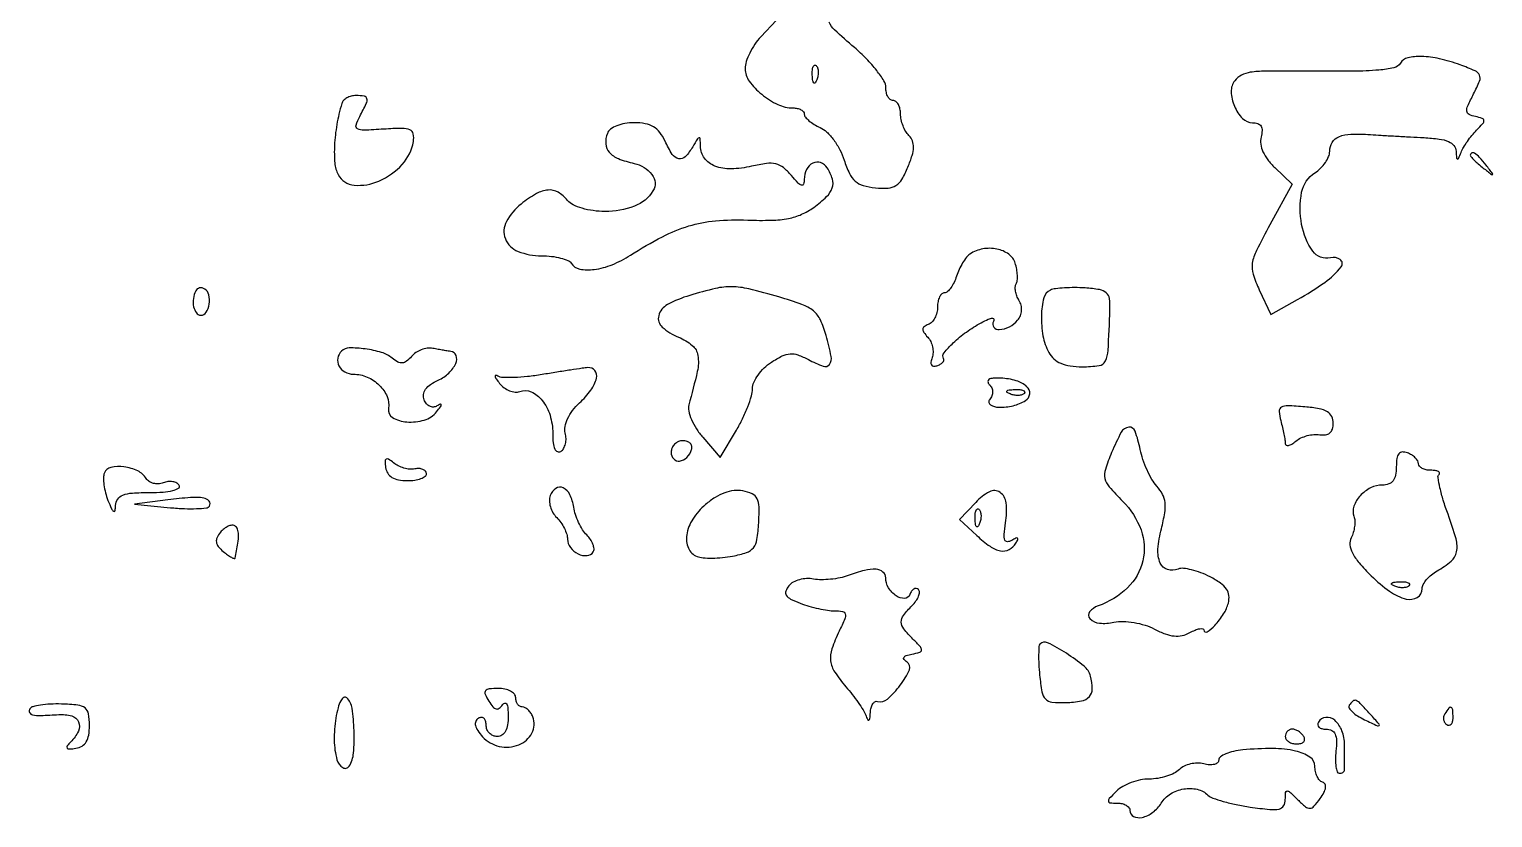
# Model space of a CAD drawing. Extents: x 0 to 5034, y 0 to 2560.
# Drawn here: x 2262.3 to 2460, y 2339 to 2445.6 of the extents above; entities that cross this region are included whole.
import ezdxf

# ---------------------------------------------------------------- set-up
doc = ezdxf.new("R2010")
doc.units = 0

msp = doc.modelspace()

# ---------------------------------------------------------------- linework, layer by layer
msp.add_lwpolyline([(2363.224009, 2446.867349), (2361.112005, 2444.619224, 0.040377), (2360.303726, 2443.606254, 0.034495), (2359.620401, 2442.423264, 0.035954), (2359.149605, 2441.254612, 0.077929), (2359, 2440.300559, 0.159692), (2359.549343, 2438.624418, 0.062735), (2361.242395, 2436.838559, 0.061178), (2363.419149, 2435.45998, 0.111042), (2365.464817, 2435, -0.053222), (2366.052152, 2434.937304, -0.073022), (2366.54904, 2434.751139, -0.092841), (2366.882679, 2434.476106, -0.175838), (2367, 2434.152814, 0.175612), (2367.141278, 2433.762974, 0.043776), (2367.62711, 2433.274665, 0.039378), (2368.317597, 2432.779914, 0.030839), (2369.134844, 2432.353035, -0.088763), (2370.033358, 2431.74259, -0.040294), (2370.970154, 2430.666763, -0.03823), (2371.800482, 2429.340783, -0.042632), (2372.384844, 2427.95022, 0.032577), (2373.100144, 2426.14755, 0.100657), (2373.882488, 2425.104455, 0.112088), (2374.958144, 2424.512066, 0.045791), (2376.606858, 2424.197317, 0.038425), (2378.32464, 2424.162434, 0.128631), (2379.387758, 2424.505754, 0.120939), (2380.183698, 2425.340064, 0.032126), (2381.001223, 2427.002952, 0.02245), (2381.567766, 2428.565639, 0.067419), (2381.757459, 2429.682221, 0.101128), (2381.612551, 2430.537035, 0.104352), (2381.144365, 2431.255635, -0.064662), (2380.705948, 2431.824918, -0.039124), (2380.336157, 2432.592593, -0.038599), (2380.083966, 2433.426925, -0.054147), (2380, 2434.2, 0.053595), (2379.925973, 2434.888633, 0.073362), (2379.70625, 2435.47125, 0.093122), (2379.381591, 2435.862375, 0.17482), (2379, 2436, -0.171318), (2378.619699, 2436.134245, -0.095202), (2378.298298, 2436.514062, -0.075288), (2378.083672, 2437.080555, -0.055234), (2378.015483, 2437.75, 0.142166), (2377.762476, 2438.651569, 0.027163), (2376.776974, 2440.060574, 0.026994), (2375.404811, 2441.629386, 0.02197), (2373.777541, 2443.158336, -0.00754), (2371.08527, 2445.5455, -0.105679), (2370.338012, 2446.592796, -0.236093)], format="xyb")
for points in [[(2368.683114, 2438.8125, -0.054073), (2368.461564, 2438.395823, -0.470617), (2368.279315, 2438.37858, -0.168741), (2368.137993, 2438.670344, -0.018894), (2368.078947, 2439.416667, -0.028489), (2368.089945, 2440.112848, -0.077125), (2368.200665, 2440.592839, -0.208169), (2368.385309, 2440.77538, -0.296942), (2368.604167, 2440.729167, -0.126455), (2368.797407, 2440.402231, -0.060344), (2368.876576, 2439.916927, -0.05415), (2368.839148, 2439.359369, -0.051402)], [(2447.541641, 2441.067377, -0.199107), (2446.658359, 2440.431245, -0.037619), (2444.653928, 2440.116254, -0.019003), (2441.150674, 2439.966682, -0.002748), (2434, 2439.972598, 0.00367), (2429.289435, 2439.967807, 0.034233), (2427.264981, 2439.812033, 0.085372), (2426.083307, 2439.426247, 0.102216), (2425.181861, 2438.682827, 0.180821), (2424.687592, 2437.189695, 0.090718), (2425.125535, 2435.222419, 0.093074), (2426.215947, 2433.578242, 0.202602), (2427.584407, 2433, -0.084086), (2428.289376, 2432.8806, -0.176895), (2428.713223, 2432.533822, -0.146386), (2428.861063, 2431.940492, -0.052365), (2428.728381, 2431.06933, 0.100724), (2428.675676, 2430.112131, 0.068798), (2428.980926, 2429.063021, 0.058457), (2429.626514, 2427.979407, 0.040652), (2430.583099, 2426.921933), (2432.942698, 2424.705204), (2429.925918, 2419.208227, 0.009252), (2428.092577, 2415.715952, 0.075889), (2427.53962, 2414.009912, 0.117315), (2427.645967, 2412.52751, 0.034485), (2428.485212, 2410.38992), (2430.061286, 2407.06859), (2433.654623, 2409.086847, 0.026029), (2437.336562, 2411.414784, 0.072078), (2439.553262, 2413.520616, 0.424894), (2439.420425, 2414.488256, 0.225349), (2438.105311, 2414.73779, -0.314782), (2435.711172, 2415.62299, -0.106796), (2434.207538, 2419.2404, -0.0907), (2434.206457, 2423.591254, -0.211024), (2436, 2426.232073, 0.053594), (2436.765044, 2426.832391, 0.048756), (2437.4125, 2427.599605, 0.051935), (2437.854796, 2428.409734, 0.099314), (2438, 2429.133558, -0.135592), (2438.334026, 2430.342642, -0.161493), (2439.226172, 2431.111785, -0.091015), (2440.854578, 2431.458427, -0.024673), (2443.5, 2431.402534, 0.002068), (2444.948423, 2431.306326, 0.000908), (2446.867188, 2431.190345, 0.000899), (2448.903404, 2431.074648, 0.001205), (2450.75, 2430.977516, -0.019583), (2452.796082, 2430.794305, -0.068733), (2454.069552, 2430.447729, -0.123681), (2454.786875, 2429.90346, -0.158116), (2455.078947, 2429.132116, 0.00745), (2455.136233, 2428.227386, 0.328467), (2455.253446, 2428.091804, 0.361532), (2455.40524, 2428.169029, 0.008079), (2455.739662, 2428.982143, -0.040195), (2456.069879, 2429.658158, -0.01898), (2456.596411, 2430.474777, -0.018671), (2457.215508, 2431.292576, -0.025026), (2457.839307, 2431.982143, 0.014593), (2458.693649, 2432.887852, 0.204845), (2458.832547, 2433.302903, 0.30485), (2458.604113, 2433.58949, 0.028945), (2457.689721, 2433.821181, -0.064745), (2456.828805, 2434.106093, -0.266691), (2456.530251, 2434.541888, -0.127234), (2456.658819, 2435.274523, -0.012607), (2457.445245, 2436.894116, 0.021661), (2458.25274, 2438.636688, 0.20974), (2458.234539, 2439.432564, 0.182946), (2457.632858, 2440.018986, 0.015924), (2455.613118, 2440.822935, 0.030265), (2452.840917, 2441.63953, 0.048958), (2450.40451, 2441.953386, 0.062633), (2448.536882, 2441.775751, 0.202005)], [(2304.491193, 2435.583333, 0.027781), (2303.82535, 2432.740582, 0.031079), (2303.509949, 2429.946155, 0.033308), (2303.549282, 2427.538907, 0.102473), (2304.008394, 2425.984316, 0.253041), (2306.173551, 2424.554228, 0.126336), (2309.50995, 2425.103941, 0.103773), (2312.664332, 2427.362747, 0.145432), (2314.174089, 2430.458778, 0.090218), (2314.158508, 2431.492322, 0.250296), (2313.712906, 2432.037163, 0.104434), (2312.655979, 2432.236743, 0.011408), (2310.170832, 2432.126593, -0.007348), (2307.47672, 2431.985258, -0.13221), (2306.641052, 2432.17668, -0.36103), (2306.431696, 2432.686303, -0.047097), (2306.920832, 2433.852074, 0.009928), (2307.811201, 2435.598215, 0.1596), (2307.899234, 2436.245595, 0.320759), (2307.55165, 2436.581718, 0.03698), (2306.404659, 2436.666667, 0.063565), (2305.770981, 2436.58578, 0.065405), (2305.184501, 2436.348437, 0.072266), (2304.731852, 2435.997534, 0.120945)], [(2340.380002, 2431.547887, 0.106158), (2340.158238, 2430.127545, 0.170184), (2340.624078, 2429.006331, 0.117755), (2341.86741, 2428.145737, 0.038723), (2344.011468, 2427.497481, -0.172923), (2346.415365, 2425.994834, -0.31402), (2346.550723, 2423.783557, -0.168315), (2344.050241, 2421.720277, -0.089333), (2340.051016, 2421, -0.034172), (2338.472123, 2421.108033, -0.038029), (2336.979613, 2421.430294, -0.0417), (2335.74927, 2421.91037, -0.106068), (2335, 2422.5, 0.086734), (2333.715944, 2423.592649, 0.154185), (2332.375204, 2423.900981, 0.112362), (2330.796289, 2423.406146, 0.03477), (2328.723734, 2421.99733, 0.103063), (2326.73467, 2419.630449, 0.221308), (2326.599846, 2417.303835, 0.208185), (2328.313601, 2415.599718, 0.093287), (2331.5, 2415, -0.02738), (2332.840047, 2414.926564, -0.033884), (2334.070061, 2414.70625, -0.036095), (2335.044084, 2414.38656, -0.158284), (2335.5, 2414, 0.21031), (2336.645122, 2413.212128, 0.080589), (2338.620111, 2413.158328, 0.062925), (2341.040443, 2413.800322, 0.046653), (2343.5, 2415.075175, -0.022345), (2347.81489, 2417.584572, -0.047608), (2351.385509, 2419.039492, -0.051497), (2354.98372, 2419.727335, -0.030731), (2359.345029, 2419.834375, 0.015136), (2362.583989, 2419.812883, 0.041653), (2364.853355, 2420.056388, 0.056032), (2366.633227, 2420.611057, 0.054156), (2368.267642, 2421.551751, 0.031266), (2370.015112, 2423.002748, 0.121738), (2370.771438, 2424.174891, 0.159383), (2370.78908, 2425.379989, 0.06588), (2370.096491, 2426.878115, 0.164607), (2369.205078, 2427.598818, 0.207184), (2368.155384, 2427.541052, 0.166098), (2367.308488, 2426.681606, 0.112687), (2367, 2425.330199, -0.073726), (2366.905378, 2424.691975, -0.415547), (2366.631183, 2424.546163, -0.131429), (2366.152931, 2424.84619, -0.013079), (2365.25, 2425.869471, 0.048648), (2364.171183, 2426.929755, 0.113313), (2363.158713, 2427.423652, 0.090679), (2361.889105, 2427.48378, 0.023993), (2359.88365, 2427.115709, -0.050816), (2357.101536, 2426.757792, -0.099498), (2354.909377, 2427.138475, -0.141247), (2353.514691, 2428.200756, -0.156599), (2352.969591, 2429.79969, 0.009104), (2352.932099, 2430.838099, 0.412167), (2352.787033, 2430.969129, 0.248632), (2352.57121, 2430.841313, 0.00533), (2351.919901, 2429.75, -0.056205), (2350.920167, 2428.406421, -0.259825), (2350.030823, 2428.121155, -0.202958), (2349.154199, 2428.718947, -0.036091), (2348.181954, 2430.5, 0.054909), (2347.47269, 2431.69069, 0.096825), (2346.623377, 2432.451991, 0.090876), (2345.510575, 2432.86642, 0.043841), (2343.990054, 2433, 0.041892), (2342.750342, 2432.89595, 0.053794), (2341.649671, 2432.585452, 0.0635), (2340.814912, 2432.119326, 0.143037)], [(2457, 2428.622445, 0.184603), (2457.08115, 2428.410139, 0.013803), (2457.514062, 2427.952641, 0.017649), (2458.079598, 2427.425681, 0.012436), (2458.75, 2426.872445, 0.001576), (2459.879507, 2425.99236, 0.377591), (2460, 2426, 0.377591), (2460.00764, 2426.120493, 0.001576), (2459.127555, 2427.25, 0.017685), (2458.23668, 2428.306759, 0.065617), (2457.573889, 2428.869516, 0.241985), (2457.193395, 2428.90695, 0.307699)], [(2389.384781, 2415.234687, 0.079947), (2388.907427, 2414.796996, 0.030565), (2388.390896, 2414.054877, 0.029316), (2387.918286, 2413.165241, 0.031814), (2387.567394, 2412.25, -0.035417), (2387.230063, 2411.388732, -0.04609), (2386.797532, 2410.660937, -0.053676), (2386.339728, 2410.155092, -0.184026), (2385.932612, 2410, 0.195359), (2385.576375, 2409.855289, 0.086773), (2385.273955, 2409.436979, 0.066655), (2385.068653, 2408.816921, 0.04669), (2385, 2408.083333, -0.060503), (2384.906843, 2407.316295, -0.060765), (2384.632812, 2406.595052, -0.066702), (2384.228224, 2406.025544, -0.117654), (2383.75, 2405.708333, 0.065477), (2383.201094, 2405.421022, 0.23204), (2383.015226, 2405.08225, 0.168341), (2383.144767, 2404.644574, 0.033284), (2383.671855, 2404.003145, -0.076462), (2384.076722, 2403.413598, -0.059678), (2384.328749, 2402.677641, -0.060428), (2384.397702, 2401.913625, -0.084124), (2384.262506, 2401.241695, 0.050185), (2384.09744, 2400.636145, 0.176914), (2384.170235, 2400.24579, 0.250062), (2384.449211, 2400.076223, 0.094739), (2384.91565, 2400.13855, 0.046353), (2385.364629, 2400.336038, 0.076235), (2385.691941, 2400.58965, 0.110589), (2385.851278, 2400.855988, 0.217175), (2385.825, 2401.096429, -0.311563), (2385.876746, 2401.86192, -0.034044), (2387.13136, 2403.237001, -0.035343), (2388.89394, 2404.699021, -0.032613), (2390.891313, 2405.941832, -0.016089), (2391.863669, 2406.422642, -0.083386), (2392.440726, 2406.576558, -0.395543), (2392.628057, 2406.431457, -0.179907), (2392.56166, 2406.099768, 0.313517), (2392.601385, 2405.365471, 0.246164), (2393.34691, 2405.026804, 0.104162), (2394.709886, 2405.395097, 0.101998), (2395.820353, 2406.283538, 0.077142), (2396.191607, 2406.90465, 0.078951), (2396.353314, 2407.604126, 0.078954), (2396.290246, 2408.319248, 0.07716), (2396.008781, 2408.985793, -0.046844), (2395.710307, 2409.588292, -0.049535), (2395.535984, 2410.224727, -0.054956), (2395.502256, 2410.800036, -0.126247), (2395.630531, 2411.211203, 0.115085), (2395.780109, 2411.655988, 0.035736), (2395.797011, 2412.365802, 0.033604), (2395.702248, 2413.187507, 0.031343), (2395.49716, 2414.008949, 0.161648), (2394.616802, 2415.221837, 0.106527), (2393.022382, 2415.91513, 0.095106), (2391.117998, 2415.930876, 0.100626)], [(2351.507955, 2409.643341, 0.049916), (2348.507431, 2408.401417, 0.207372), (2347.3184, 2406.899564, 0.286424), (2347.7868, 2405.370169, 0.080924), (2350.002136, 2403.999115, -0.074526), (2351.852962, 2402.885959, -0.184588), (2352.620489, 2401.531275, -0.094136), (2352.540178, 2399.379655, -0.011865), (2351.389047, 2394.847961, 0.127471), (2351.373465, 2394.024094, 0.04316), (2351.754792, 2392.876967, 0.039602), (2352.41531, 2391.627687, 0.036227), (2353.282398, 2390.458082), (2355.637388, 2387.720243), (2357.818694, 2391.417282, 0.020324), (2358.653618, 2392.97359, 0.020336), (2359.359241, 2394.592253, 0.020662), (2359.857632, 2396.051552, 0.072072), (2360, 2397.034107, -0.105486), (2360.182598, 2397.889987, -0.049209), (2360.747693, 2398.879864, -0.04572), (2361.571601, 2399.841448, -0.047771), (2362.545337, 2400.621663, -0.029473), (2364.009344, 2401.462056, -0.098139), (2365.074077, 2401.752755, -0.104753), (2366.129951, 2401.606255, -0.036212), (2367.54383, 2400.976543, 0.033965), (2369.559353, 2400.06801, 0.335001), (2370.396622, 2400.318695, 0.211833), (2370.629822, 2401.382063, 0.016949), (2369.943092, 2404.243934, 0.040827), (2369.181732, 2406.323168, 0.11416), (2368.235918, 2407.541952, 0.084341), (2366.67835, 2408.423902, 0.016008), (2363.566289, 2409.437706, 0.010712), (2359.504998, 2410.524567, 0.055811), (2357.20975, 2410.821277, 0.062252), (2355.018026, 2410.585217, 0.015263)], [(2284.754232, 2410.266312, 0.084697), (2284.436116, 2409.221291, 0.082939), (2284.479003, 2408.121909, 0.104464), (2284.84371, 2407.288862, 0.234312), (2285.437328, 2406.972506, 0.26629), (2286.162879, 2407.360605, 0.1021), (2286.575922, 2408.472687, 0.093314), (2286.533019, 2409.735512, 0.201974), (2285.980032, 2410.512341, 0.086456), (2285.629461, 2410.652808, 0.102024), (2285.272696, 2410.654687, 0.11056), (2284.965717, 2410.518222, 0.11748)], [(2400.25, 2410.359852, 0.237822), (2399.356998, 2409.310694, 0.053227), (2399.038598, 2406.909737, 0.051566), (2399.250662, 2404.180659, 0.077859), (2400.035184, 2401.934259, 0.086353), (2400.712786, 2401.067772, 0.082407), (2401.653523, 2400.464257, 0.066819), (2402.909569, 2400.113227, 0.034784), (2404.535184, 2400, 0.034036), (2406.830599, 2400.156433, 0.250102), (2407.692056, 2400.779586, 0.101014), (2408.055019, 2402.183122, 0.003698), (2408.3, 2407.706867, 0.043187), (2408.225569, 2409.212528, 0.180482), (2407.803439, 2409.99857, 0.140965), (2406.897196, 2410.426053, 0.023075), (2404.95, 2410.650053, 0.015883), (2403.537509, 2410.701812, 0.016634), (2402.14625, 2410.662287, 0.016521), (2400.95106, 2410.548756, 0.067832)], [(2304.451798, 2402.118465, 0.155234), (2303.953869, 2401.155905, 0.163535), (2304.117845, 2400.105242, 0.148882), (2304.90855, 2399.297297, 0.125805), (2306.071429, 2399, -0.103494), (2307.92257, 2398.612686, -0.090644), (2309.56381, 2397.505917, -0.097767), (2310.615008, 2395.975258, -0.14714), (2310.79899, 2394.378108, 0.312158), (2311.361629, 2393.143658, 0.11694), (2313.272786, 2392.54161, 0.090392), (2315.650414, 2392.799252, 0.151826), (2317.305611, 2393.906502, 0.009416), (2317.83546, 2394.587755, 0.146058), (2317.936539, 2394.862837, 0.562733), (2317.823966, 2394.941137, 0.030618), (2317.354785, 2394.697702, -0.127066), (2316.872843, 2394.555429, -0.121978), (2316.374111, 2394.660936, -0.107398), (2315.934567, 2395.005753, -0.08148), (2315.624496, 2395.536164, -0.12863), (2315.543809, 2396.263042, -0.119232), (2315.824248, 2396.959815, -0.088112), (2316.486247, 2397.608239, -0.042962), (2317.519712, 2398.190935, 0.080437), (2318.96291, 2399.153176, 0.101159), (2319.895243, 2400.457529, 0.188476), (2319.944663, 2401.522623, 0.293768), (2319.25, 2402.076511, -0.012191), (2318.851167, 2402.12705, -0.003256), (2318.219083, 2402.227072, -0.003299), (2317.501964, 2402.350207, -0.0034), (2316.793688, 2402.481615, 0.081299), (2316.053796, 2402.502341, 0.05679), (2315.243048, 2402.297312, 0.056086), (2314.487629, 2401.910533, 0.073334), (2313.911009, 2401.392773, -0.049534), (2313.256762, 2400.746734, -0.14926), (2312.681679, 2400.514523, -0.147851), (2312.071461, 2400.642127, -0.04829), (2311.302273, 2401.164099, 0.10083), (2309.880374, 2401.925708, 0.038103), (2307.666724, 2402.408169, 0.035336), (2305.501765, 2402.555136, 0.198169)], [(2331.563534, 2398.938606, -0.014785), (2329.595447, 2398.668778, -0.018742), (2327.764742, 2398.54188, -0.01701), (2326.249405, 2398.54535, -0.12628), (2325.563534, 2398.748184, 0.123576), (2325.292228, 2398.829991, 0.505612), (2325.201078, 2398.717618, 0.089846), (2325.372541, 2398.347633, 0.01698), (2325.823113, 2397.751399, 0.063289), (2326.433552, 2397.167369, 0.063777), (2327.169161, 2396.756379, 0.069979), (2327.913115, 2396.572433, 0.117808), (2328.547414, 2396.656568, -0.20054), (2330.097281, 2396.610954, -0.119975), (2331.571186, 2395.457427, -0.092267), (2332.633916, 2393.435468, -0.075116), (2333, 2391.012412, 0.024444), (2333.063878, 2389.706586, 0.079811), (2333.283162, 2388.872356, 0.188949), (2333.637688, 2388.520953, 0.244996), (2334.087118, 2388.553842, 0.124106), (2334.467538, 2388.945948, 0.070713), (2334.715256, 2389.562336, 0.063535), (2334.799561, 2390.298378, 0.060805), (2334.698868, 2391.043529, -0.112976), (2334.671443, 2391.934277, -0.061565), (2335.014384, 2392.978947, -0.053064), (2335.67835, 2394.071207, -0.041119), (2336.61175, 2395.104984, 0.045964), (2338.158634, 2396.851897, 0.100078), (2338.907189, 2398.469596, 0.231367), (2338.678305, 2399.48913, 0.252427), (2337.75, 2399.882381, 0.012697), (2336.997605, 2399.79226, 0.001696), (2335.417101, 2399.55663, 0.001961), (2333.545209, 2399.263547, 0.001647)], [(2391.993962, 2397.606038, -0.088486), (2392.321271, 2397.136617, -0.103363), (2392.443027, 2396.607989, -0.100212), (2392.34403, 2396.062021, -0.078559), (2392.03601, 2395.54339, 0.453843), (2392.144667, 2394.867363, 0.13483), (2393.287436, 2394.524731, 0.06525), (2395.213745, 2394.731755, 0.079215), (2396.88763, 2395.430552, 0.230212), (2397.457778, 2396.33056, 0.241401), (2397.088072, 2397.308032, 0.115053), (2395.628845, 2398.117308, 0.058445), (2393.545382, 2398.454618, 0.024542), (2392.513527, 2398.449121, 0.111993), (2391.94018, 2398.28583, 0.317283), (2391.796518, 2397.992787, 0.157979)], [(2396.729167, 2396.395833, -0.126455), (2396.402231, 2396.202593, -0.060344), (2395.916927, 2396.123424, -0.05415), (2395.359369, 2396.160852, -0.051402), (2394.8125, 2396.316886, -0.054073), (2394.395823, 2396.538436, -0.470617), (2394.37858, 2396.720685, -0.168741), (2394.670344, 2396.862007, -0.018894), (2395.416667, 2396.921053, -0.028489), (2396.112848, 2396.910055, -0.077125), (2396.592839, 2396.799335, -0.208169), (2396.77538, 2396.614691, -0.296942)], [(2431.379714, 2392.71176, -0.008322), (2431.607712, 2391.801001, -0.008611), (2431.802515, 2390.893424, -0.00838), (2431.944362, 2390.102474, -0.036277), (2431.986345, 2389.627555, 0.265484), (2432.118458, 2389.404457, 0.184515), (2432.414821, 2389.358991, 0.084965), (2432.877025, 2389.544792, 0.03526), (2433.425811, 2389.938429, -0.063776), (2434.103896, 2390.36862, -0.043518), (2434.962054, 2390.682828, -0.043604), (2435.859009, 2390.843128, -0.06523), (2436.653369, 2390.810873, 0.074785), (2437.439851, 2390.79391, 0.145546), (2438.0089, 2391.045842, 0.143037), (2438.354029, 2391.5717, 0.071277), (2438.477558, 2392.365696, 0.116617), (2438.272235, 2393.283198, 0.149915), (2437.686018, 2393.912513, 0.086879), (2436.570624, 2394.319539, 0.021775), (2434.643369, 2394.577456, 0.011205), (2432.316618, 2394.733775, 0.14194), (2431.472153, 2394.529514, 0.287251), (2431.171008, 2393.967686, 0.048673)], [(2408.526741, 2388.409756, 0.020582), (2407.677004, 2386.114865, 0.134746), (2407.621567, 2384.899543, 0.124775), (2408.190336, 2383.781399, 0.016644), (2410.01332, 2381.832833, -0.109504), (2412.497287, 2377.934022, -0.145925), (2412.74491, 2373.764286, -0.144584), (2410.665264, 2370.112379, -0.106831), (2406.686618, 2367.656075, 0.139556), (2405.553728, 2366.85146, 0.379291), (2405.59826, 2365.94595, 0.178521), (2406.89278, 2365.331316, 0.075115), (2408.8452, 2365.448574, -0.058945), (2410.083325, 2365.563027, -0.03548), (2411.553257, 2365.420729, -0.03469), (2413.041265, 2365.061649, -0.044598), (2414.339647, 2364.519913, 0.031178), (2415.777029, 2363.874427, 0.065271), (2416.968596, 2363.596199, 0.079056), (2418.037171, 2363.659055, 0.068823), (2419.089647, 2364.047978, -0.025443), (2419.82277, 2364.393586, -0.050287), (2420.438834, 2364.576862, -0.085279), (2420.85247, 2364.584524, -0.370469), (2421, 2364.412739, 0.580116), (2421.429725, 2364.167006, 0.075627), (2422.464825, 2365.008948, 0.04279), (2423.6609, 2366.577593, 0.077691), (2424.303552, 2368.052784, 0.094116), (2424.373201, 2369.07395, 0.123623), (2424.040403, 2369.943364, 0.089192), (2423.229454, 2370.747707, 0.031547), (2421.82136, 2371.592378, 0.027852), (2420.577612, 2372.15013, 0.031019), (2419.322969, 2372.543537, 0.0326), (2418.225595, 2372.73944, 0.120044), (2417.531598, 2372.650499, -0.164931), (2416.061509, 2372.592418, -0.225654), (2415.089856, 2373.464254, -0.120402), (2414.792951, 2375.352448, -0.041246), (2415.254236, 2378.103486, 0.01989), (2415.705442, 2380.232913, 0.068977), (2415.749392, 2381.637052, 0.095363), (2415.41055, 2382.745787, 0.062284), (2414.64082, 2383.844396, -0.052294), (2413.97497, 2384.755574, -0.025231), (2413.311684, 2386.041763, -0.024699), (2412.749151, 2387.465479, -0.032388), (2412.386877, 2388.815617, 0.036078), (2411.703968, 2391.28776, 0.346414), (2410.84011, 2391.832003, 0.248392), (2409.832456, 2391.15486, 0.024105)], [(2349, 2388.416667, 0.190724), (2349.346973, 2387.540134, 0.244413), (2350.153639, 2387.257027, 0.165501), (2351.122932, 2387.749304, 0.113253), (2351.770833, 2388.8125, 0.134046), (2351.795817, 2389.264262, 0.144529), (2351.585286, 2389.651172, 0.119977), (2351.158616, 2389.910766, 0.077096), (2350.583333, 2390, 0.099038), (2349.979073, 2389.879125, 0.097945), (2349.465104, 2389.534896, 0.097945), (2349.120875, 2389.020927, 0.099038)], [(2310.418284, 2386.355807, 0.107357), (2310.704961, 2385.593313, 0.11446), (2311.277258, 2385.039096, 0.090284), (2312.154493, 2384.707557, 0.045347), (2313.337991, 2384.6, 0.033996), (2314.353031, 2384.669095, 0.053758), (2315.198772, 2384.879063, 0.072339), (2315.766945, 2385.185913, 0.25537), (2315.934423, 2385.55, 0.168053), (2315.791041, 2385.88733, 0.113032), (2315.444955, 2386.129618, 0.087339), (2314.942148, 2386.237543, 0.060178), (2314.360234, 2386.189127, -0.074081), (2313.684171, 2386.151682, -0.045684), (2312.899531, 2386.297597, -0.044791), (2312.132265, 2386.590514, -0.059699), (2311.506104, 2386.994934, 0.026247), (2310.821927, 2387.504592, 0.287273), (2310.494208, 2387.513863, 0.278103), (2310.335345, 2387.22105, 0.025087)], [(2447, 2386.468615, -0.046319), (2446.894562, 2385.332878, -0.116799), (2446.559857, 2384.578701, -0.144413), (2445.975783, 2384.149505, -0.086938), (2445.122445, 2384, 0.115694), (2443.524581, 2383.625259, 0.092711), (2442.109206, 2382.559033, 0.101301), (2441.265399, 2381.146131, 0.171697), (2441.270332, 2379.783622, -0.077445), (2441.386815, 2379.175049, -0.040381), (2441.351071, 2378.401625, -0.038931), (2441.183698, 2377.595524, -0.047824), (2440.900056, 2376.881483, 0.147491), (2440.724898, 2375.923404, 0.093071), (2441.060832, 2374.82832, 0.056972), (2441.973165, 2373.486373, 0.018627), (2443.60336, 2371.729973, 0.042477), (2446.088456, 2369.634701, 0.09225), (2448.347414, 2368.594281, 0.199739), (2449.836801, 2368.814288, 0.263306), (2450.5, 2369.986343, -0.122027), (2450.642759, 2370.562584, -0.052066), (2451.0875, 2371.227185, -0.047302), (2451.73488, 2371.870799, -0.045447), (2452.5, 2372.391014, 0.049036), (2454.399336, 2373.702386, 0.17095), (2455.141358, 2374.969113, 0.117884), (2455.065468, 2376.716059, 0.018084), (2453.982601, 2380.047603, -0.013017), (2453.346016, 2381.940656, -0.019501), (2452.89877, 2383.626198, -0.014977), (2452.633204, 2385.003954, -0.240974), (2452.774419, 2385.441086, 0.268555), (2452.830356, 2385.650792, 0.213001), (2452.679569, 2385.835819, 0.085158), (2452.269339, 2385.961538, 0.031877), (2451.666667, 2386, -0.051611), (2451.028963, 2386.066001, -0.071527), (2450.489583, 2386.262322, -0.091551), (2450.127076, 2386.552169, -0.180351), (2450, 2386.893011, 0.13875), (2449.891374, 2387.276919, 0.061199), (2449.559375, 2387.692784, 0.053891), (2449.073796, 2388.075237, 0.048303), (2448.5, 2388.361626, 0.100949), (2447.811241, 2388.47645, 0.219604), (2447.343615, 2388.239871, 0.135263), (2447.075458, 2387.607715, 0.033085)], [(2272.414151, 2385.636878, 0.092128), (2272.293334, 2384.982855, 0.0324), (2272.356393, 2384.026546, 0.030863), (2272.564104, 2382.959914, 0.031525), (2272.900507, 2381.934716, 0.010167), (2273.37952, 2380.803087, 0.14247), (2273.662518, 2380.469676, 0.535016), (2273.857408, 2380.551744, 0.038392), (2273.936614, 2381.25, -0.139802), (2274.215864, 2382.109885, -0.155503), (2274.897686, 2382.65056, -0.07548), (2276.193013, 2382.928329, -0.015142), (2278.559017, 2383, 0.017983), (2280.338585, 2383.064024, 0.041168), (2281.663849, 2383.270031, 0.072266), (2282.431834, 2383.57747, 0.42259), (2282.526992, 2383.956326, 0.134611), (2282.18312, 2384.276425, 0.080025), (2281.648704, 2384.454881, 0.070031), (2281.010997, 2384.469387, 0.06241), (2280.36705, 2384.310609, -0.076295), (2279.713239, 2384.16844, -0.076254), (2279.04676, 2384.228851, -0.081905), (2278.470224, 2384.476731, -0.112401), (2278.07558, 2384.877709, 0.145634), (2276.922535, 2385.905417, 0.076512), (2275.064077, 2386.451971, 0.08455), (2273.300043, 2386.389502, 0.25542)], [(2332.665697, 2382.571203, 0.101126), (2332.551437, 2381.884342, 0.062647), (2332.683709, 2381.074273, 0.059155), (2333.028454, 2380.270459, 0.065611), (2333.54249, 2379.600367, -0.044029), (2334.10028, 2378.934627, -0.036691), (2334.571856, 2378.140822, -0.038169), (2334.89592, 2377.344304, -0.07768), (2335, 2376.678417, 0.166665), (2335.384226, 2375.557749, 0.113462), (2336.437654, 2374.698453, 0.132071), (2337.641612, 2374.459823, 0.242139), (2338.477166, 2374.963054, 0.162278), (2338.580799, 2375.40205, 0.068929), (2338.442751, 2375.998171, 0.058032), (2338.102617, 2376.649691, 0.047115), (2337.600003, 2377.25714, -0.055812), (2337.031646, 2377.968826, -0.031005), (2336.498159, 2378.944458, -0.030533), (2336.075052, 2380.011963, -0.042853), (2335.840811, 2381.009432, 0.074054), (2335.331603, 2382.698304, 0.169853), (2334.412184, 2383.632975, 0.274274), (2333.43297, 2383.556191, 0.148771)], [(2353.654997, 2381.379664, 0.071005), (2351.93091, 2379.408602, 0.104095), (2351.101804, 2377.267454, 0.146385), (2351.334239, 2375.471436, 0.198804), (2352.50753, 2374.358737, 0.071482), (2353.307783, 2374.176684, 0.022333), (2354.540857, 2374.131893, 0.021812), (2355.939488, 2374.20464, 0.022469), (2357.312537, 2374.398854, 0.033288), (2359.196487, 2374.883915, 0.147619), (2360.122627, 2375.533515, 0.129304), (2360.60058, 2376.636734, 0.023181), (2360.838264, 2378.885798, 0.019164), (2360.882998, 2381.055823, 0.11141), (2360.613146, 2382.160365, 0.170558), (2359.953554, 2382.801758, 0.061242), (2358.688253, 2383.208764, 0.075918), (2357.500824, 2383.253121, 0.058657), (2356.238476, 2382.955705, 0.052102), (2354.942222, 2382.325263, 0.038414)], [(2390.156977, 2381.667094), (2387.988787, 2379.359162), (2390.308845, 2377.179581, 0.034523), (2392.096461, 2375.718657, 0.106558), (2393.52345, 2375.108873, 0.172515), (2394.667265, 2375.281913, 0.132114), (2395.595492, 2376.154508, 0.029353), (2395.854427, 2376.634302, 0.379384), (2395.800991, 2376.81401, 0.262959), (2395.572898, 2376.823661, 0.020399), (2395.020161, 2376.51246, -0.12915), (2394.447108, 2376.337267, -0.329985), (2394.108566, 2376.567711, -0.105765), (2394.01414, 2377.31961, -0.014979), (2394.195245, 2378.876932, 0.058156), (2394.275479, 2381.591563, 0.223501), (2393.448906, 2383.013986, 0.282163), (2392.008964, 2383.092666, 0.080465)], [(2281, 2381.996345), (2276.5, 2381.422002), (2281.336773, 2380.946894, 0.014103), (2283.22116, 2380.81532, 0.020812), (2284.878921, 2380.815508, 0.016869), (2286.205616, 2380.91582, 0.230986), (2286.603085, 2381.166795, 0.319409), (2286.559766, 2381.834777, 0.187326), (2285.831534, 2382.249171, 0.056301), (2284.055144, 2382.310484, 0.012242)], [(2390.683114, 2378.8125, -0.054073), (2390.461564, 2378.395823, -0.470617), (2390.279315, 2378.37858, -0.168741), (2390.137993, 2378.670344, -0.018894), (2390.078947, 2379.416667, -0.028489), (2390.089945, 2380.112848, -0.077125), (2390.200665, 2380.592839, -0.208169), (2390.385309, 2380.77538, -0.296942), (2390.604167, 2380.729167, -0.126455), (2390.797407, 2380.402231, -0.060344), (2390.876576, 2379.916927, -0.05415), (2390.839148, 2379.359369, -0.051402)], [(2288.100976, 2377.621668, 0.06121), (2287.639473, 2376.902383, 0.149907), (2287.546134, 2376.287252, 0.136429), (2287.812669, 2375.687498, 0.047209), (2288.487669, 2375.010234, 0.016104), (2289.073424, 2374.555139, 0.030315), (2289.578228, 2374.233209, 0.037664), (2289.954352, 2374.05989, 0.460042), (2290.076511, 2374.127555, 0.009389), (2290.449755, 2376.134974, 0.044292), (2290.539248, 2377.302068, 0.088127), (2290.401161, 2378.028711, 0.164877), (2290.02424, 2378.485019, 0.167606), (2289.635425, 2378.572557, 0.077973), (2289.13026, 2378.434756, 0.06403), (2288.590664, 2378.104058, 0.050133)], [(2372.915604, 2371.768615, -0.037979), (2371.826903, 2371.455536, -0.025724), (2370.550512, 2371.25916, -0.025972), (2369.290219, 2371.196996, -0.046154), (2368.25635, 2371.295396, 0.060391), (2367.315388, 2371.358061, 0.053266), (2366.344229, 2371.200769, 0.056251), (2365.489185, 2370.859864, 0.096878), (2364.89766, 2370.376687, 0.089741), (2364.49724, 2369.667045, 0.233724), (2364.568079, 2369.10093, 0.132179), (2365.145648, 2368.589982, 0.024534), (2366.456409, 2368.016573, 0.02072), (2367.623701, 2367.6273, 0.01613), (2368.920694, 2367.298618, 0.016409), (2370.151111, 2367.070752, 0.037594), (2371.09078, 2367, -0.041445), (2372.176247, 2366.909871, -0.304754), (2372.535516, 2366.570238, -0.158487), (2372.474652, 2365.914104, -0.011658), (2371.711113, 2364.25, 0.031228), (2370.72599, 2361.860575, 0.112636), (2370.555617, 2360.232852, 0.115643), (2371.109745, 2358.716221, 0.033797), (2372.618969, 2356.723214, -0.013635), (2373.470668, 2355.687967, -0.01305), (2374.277666, 2354.592841, -0.013101), (2374.938791, 2353.589812, -0.044843), (2375.290022, 2352.893093, 0.019586), (2375.563939, 2352.273873, 0.431628), (2375.733515, 2352.221379, 0.245705), (2375.864167, 2352.423346, 0.011812), (2375.921053, 2353.25, -0.050265), (2376.016572, 2353.901726, -0.08221), (2376.238584, 2354.4125, -0.117809), (2376.545924, 2354.705894, -0.203011), (2376.891149, 2354.75, 0.255474), (2378.233454, 2355.059681, 0.050411), (2379.965186, 2356.944585, 0.054579), (2381.196087, 2359.029664, 0.376819), (2380.876294, 2360.076455, -0.077124), (2380.482645, 2360.413111, -0.325617), (2380.459335, 2360.704764, -0.179025), (2380.776574, 2360.954387, -0.030534), (2381.533445, 2361.148723, 0.022859), (2382.59868, 2361.404885, 0.314193), (2382.835567, 2361.69768, 0.205922), (2382.687236, 2362.124072, 0.011115), (2381.678593, 2363.178571, -0.028236), (2380.439814, 2364.565744, -0.16227), (2380.105936, 2365.478265, -0.172463), (2380.396448, 2366.377304, -0.032834), (2381.547619, 2367.690476, 0.040672), (2382.090148, 2368.329258, 0.061476), (2382.439546, 2368.968824, 0.08244), (2382.556918, 2369.512308, 0.22212), (2382.410714, 2369.869048, 0.161374), (2382.113412, 2370.003497, 0.15835), (2381.792044, 2369.93521, 0.113713), (2381.492456, 2369.65616, 0.063104), (2381.265849, 2369.208262, -0.308903), (2380.544119, 2368.682871, -0.159531), (2379.423538, 2369.012828, -0.105409), (2378.375407, 2370.120028, -0.137852), (2378, 2371.455778, 0.223284), (2377.627769, 2372.247757, 0.158975), (2376.702155, 2372.613989, 0.078536), (2375.131848, 2372.463887, 0.025978)], [(2448.729167, 2370.395833, -0.126455), (2448.402231, 2370.202593, -0.060344), (2447.916927, 2370.123424, -0.05415), (2447.359369, 2370.160852, -0.051402), (2446.8125, 2370.316886, -0.054073), (2446.395823, 2370.538436, -0.470617), (2446.37858, 2370.720685, -0.168741), (2446.670344, 2370.862007, -0.018894), (2447.416667, 2370.921053, -0.028489), (2448.112848, 2370.910055, -0.077125), (2448.592839, 2370.799335, -0.208169), (2448.77538, 2370.614691, -0.296942)], [(2398.845404, 2362.51207, 0.184326), (2398.699781, 2362.186714, 0.011325), (2398.663457, 2361.106981, 0.015621), (2398.690179, 2359.788214, 0.010853), (2398.799177, 2358.301953, 0.019281), (2399.104019, 2356.031529, 0.148362), (2399.581508, 2355.083559, 0.180388), (2400.459098, 2354.656729, 0.031455), (2402.330557, 2354.595221, 0.036369), (2404.4409, 2354.812804, 0.1623), (2405.519865, 2355.398385, 0.19719), (2405.91328, 2356.436095, 0.057255), (2405.66728, 2358.164321, 0.158223), (2404.802855, 2359.514066, 0.029988), (2402.406179, 2361.251886, 0.026345), (2399.879818, 2362.680777, 0.322384)], [(2324.363289, 2354.789889, 0.032961), (2324.914569, 2354.02442, 0.154976), (2325.364292, 2353.734097, 0.239614), (2325.779159, 2353.820192, 0.082609), (2326.200323, 2354.289889, -0.173711), (2326.506418, 2354.527783, -0.369674), (2326.764085, 2354.421416, -0.096163), (2326.934431, 2353.82762, -0.02052), (2326.984687, 2352.75, -0.039127), (2326.898394, 2351.564226, -0.086259), (2326.611098, 2350.705781, -0.124872), (2326.136352, 2350.189491, -0.145727), (2325.5, 2350, -0.103052), (2324.927627, 2350.119235, -0.098802), (2324.440625, 2350.457961, -0.09695), (2324.114295, 2350.963945, -0.095165), (2324, 2351.559017, 0.071438), (2323.921315, 2352.106924, 0.146937), (2323.687114, 2352.466699, 0.189224), (2323.339692, 2352.584896, 0.127555), (2322.934857, 2352.45974, 0.163499), (2322.595269, 2352.050867, 0.151451), (2322.557949, 2351.505665, 0.091689), (2322.863446, 2350.812543, 0.034403), (2323.522592, 2349.975036, 0.156716), (2325.778313, 2348.670499, 0.148709), (2328.425021, 2348.887562, 0.180026), (2330.174276, 2350.463489, 0.215142), (2330.300491, 2352.659316, 0.053919), (2330.037356, 2353.172064, 0.057018), (2329.674826, 2353.606174, 0.063744), (2329.272623, 2353.901761, 0.127297), (2328.893011, 2354, -0.138752), (2328.552472, 2354.096356, -0.100077), (2328.262322, 2354.367188, -0.085675), (2328.06695, 2354.77226, -0.069729), (2328, 2355.25, 0.181627), (2327.820771, 2355.727124, 0.091173), (2327.308998, 2356.132812, 0.071106), (2326.547739, 2356.407648, 0.051167), (2325.647654, 2356.5, 0.023238), (2324.397026, 2356.441844, 0.211495), (2323.931814, 2356.181757, 0.270751), (2323.8772, 2355.710362, 0.036207)], [(2262.344719, 2353.75, 0.244905), (2262.308491, 2353.251006, 0.24621), (2262.696631, 2352.93707, 0.058355), (2263.823782, 2352.845905, 0.007493), (2266.25, 2352.969404, -0.086413), (2267.99544, 2352.78271, -0.22344), (2268.92542, 2351.969334, -0.219296), (2268.901399, 2350.720535, -0.083797), (2267.869301, 2349.269301, 0.032375), (2267.389781, 2348.723309, 0.347559), (2267.393374, 2348.448011, 0.242701), (2267.696048, 2348.31554, 0.020524), (2268.569301, 2348.407292, 0.100535), (2269.389963, 2348.703258, 0.122478), (2269.96307, 2349.281967, 0.093892), (2270.294971, 2350.192466, 0.040603), (2270.4, 2351.483696, 0.040705), (2270.269258, 2353.086988, 0.190694), (2269.802693, 2353.866052, 0.139103), (2268.830666, 2354.251934, 0.018504), (2266.603736, 2354.395705, 0.018699), (2265.115976, 2354.380936, 0.025792), (2263.78669, 2354.249051, 0.024402), (2262.735591, 2354.036796, 0.194892)], [(2303.694024, 2352.501918, 0.043828), (2303.473074, 2349.491934, 0.063795), (2303.848596, 2346.860407, 0.181751), (2304.623706, 2345.794503, 0.422706), (2305.491441, 2345.986151, 0.117664), (2306.079574, 2347.764926, 0.030115), (2306.15547, 2350.817041, 0.028352), (2305.878311, 2353.819817, 0.160525), (2305.164327, 2355.235673, 0.349784), (2304.771389, 2355.28004, 0.129926), (2304.364872, 2354.845296, 0.059335), (2303.98671, 2353.88437, 0.023884)], [(2440.64438, 2354.233611, 0.281213), (2440.642368, 2353.854586, 0.066883), (2441.054971, 2353.340714, 0.049644), (2441.769542, 2352.784415, 0.030348), (2442.707269, 2352.270166, 0.00229), (2444.451636, 2351.456706, 0.31526), (2444.667075, 2351.495691, 0.395253), (2444.67254, 2351.689654, 0.002729), (2443.466919, 2353.036554, 0.00725), (2442.133103, 2354.468126, 0.101628), (2441.556931, 2354.865422, 0.286924), (2441.122062, 2354.796259, 0.075308)], [(2453.542705, 2353.069098, 0.090093), (2453.387618, 2352.673795, 0.095385), (2453.385962, 2352.257398, 0.099739), (2453.536973, 2351.88478, 0.108766), (2453.817021, 2351.613087, 0.158515), (2454.139071, 2351.534562, 0.191218), (2454.417083, 2351.669932, 0.126631), (2454.605052, 2352.024148, 0.059057), (2454.666667, 2352.543989, 0.019984), (2454.623697, 2353.618676, 0.269722), (2454.40792, 2353.929499, 0.350126), (2454.086603, 2353.852054, 0.02679)], [(2436.473008, 2351.956326, 0.157927), (2436.384179, 2351.593824, 0.191264), (2436.535685, 2351.280921, 0.126977), (2436.932965, 2351.069369, 0.059245), (2437.51635, 2351, -0.11681), (2438.261948, 2350.823404, -0.173572), (2438.720669, 2350.342645, -0.103502), (2438.909811, 2349.463693, -0.027557), (2438.838656, 2348.024829, 0.023225), (2438.772255, 2346.882658, 0.038078), (2438.834661, 2345.916321, 0.045397), (2438.998018, 2345.222834, 0.313459), (2439.26329, 2345.024829, 0.066283), (2439.544921, 2345.052712, 0.085657), (2439.783591, 2345.154169, 0.103106), (2439.942977, 2345.311317, 0.147807), (2440, 2345.5), (2440, 2346.702947), (2440, 2348.893011, 0.090659), (2439.654224, 2350.784359, 0.12413), (2438.668673, 2352.19855, 0.205022), (2437.478865, 2352.58062, 0.235067)], [(2432, 2350, 0.153634), (2432.120018, 2349.618621, 0.097988), (2432.457961, 2349.29375, 0.080552), (2432.962904, 2349.074545, 0.062283), (2433.559017, 2349, 0.066118), (2434.110654, 2349.073267, 0.138808), (2434.478525, 2349.29375, 0.191142), (2434.607943, 2349.620352, 0.139169), (2434.5, 2350, 0.06081), (2434.193797, 2350.382515, 0.051032), (2433.7871, 2350.70625, 0.053229), (2433.346558, 2350.926698, 0.089642), (2432.940983, 2351, 0.105429), (2432.581949, 2350.923444, 0.099231), (2432.276414, 2350.70625, 0.096318), (2432.071618, 2350.381732, 0.092995)], [(2426.25, 2348.186642, 0.030348), (2425.005147, 2347.989836, 0.045176), (2423.954688, 2347.655933, 0.055108), (2423.220205, 2347.246867, 0.242739), (2423, 2346.82001, -0.214355), (2422.838961, 2346.461633, -0.11837), (2422.407333, 2346.231122, -0.080251), (2421.755128, 2346.169164, -0.047619), (2420.982409, 2346.294349, 0.066953), (2420.115249, 2346.400734, 0.053555), (2419.179729, 2346.289218, 0.055056), (2418.319741, 2345.989211, 0.085142), (2417.678838, 2345.535981, -0.082652), (2416.988012, 2345.042305, -0.037422), (2415.95231, 2344.627757, -0.035731), (2414.76804, 2344.344856, -0.040787), (2413.607143, 2344.25, 0.050261), (2412.42135, 2344.130499, 0.038047), (2411.162388, 2343.772656, 0.038968), (2410.020667, 2343.247813, 0.069264), (2409.196429, 2342.625, 0.008423), (2408.216446, 2341.61143, 0.204427), (2408.085165, 2341.25, 0.374857), (2408.289154, 2341.040546, 0.020334), (2409.285714, 2341, -0.056395), (2409.941439, 2340.925804, -0.075828), (2410.496429, 2340.70625, -0.095027), (2410.868528, 2340.381497, -0.167478), (2411, 2340, 0.283578), (2411.495608, 2339.196424, 0.176174), (2412.63165, 2339.063205, 0.104555), (2414.091368, 2339.751102, 0.091204), (2415.232073, 2341, -0.116091), (2416.490226, 2342.24814, -0.095439), (2418.265394, 2342.916227, -0.098985), (2420.104857, 2342.865312, -0.136622), (2421.55, 2342.082267, 0.106831), (2422.189968, 2341.685244, 0.01664), (2423.61625, 2341.229723, 0.017881), (2425.361727, 2340.802387, 0.014724), (2427.25, 2340.468723, 0.010253), (2429.895394, 2340.136458, 0.077593), (2431.148478, 2340.19971, 0.204895), (2431.762857, 2340.62866, 0.140181), (2432, 2341.457885, -0.020515), (2432.040697, 2342.449362, -0.389928), (2432.25, 2342.642464, -0.19177), (2432.61406, 2342.498164, -0.007273), (2433.682326, 2341.460531, 0.021522), (2434.731481, 2340.498007, 0.190845), (2435.315606, 2340.303028, 0.199844), (2435.859649, 2340.56548, 0.023869), (2436.716937, 2341.627566, 0.034006), (2437.224783, 2342.43153, 0.088133), (2437.439355, 2343.079913, 0.156307), (2437.361843, 2343.541634, 0.195592), (2437.034611, 2343.821796, -0.134592), (2436.638561, 2344.086587, -0.066541), (2436.303917, 2344.596244, -0.058672), (2436.076886, 2345.257097, -0.053476), (2436, 2345.973927, 0.253754), (2435.326931, 2347.214752, 0.08863), (2433.392965, 2348.032333, 0.055377), (2430.326428, 2348.378858, 0.024506)]]:
    msp.add_lwpolyline(points, format="xyb", close=True)

doc.saveas('drawing.dxf')
